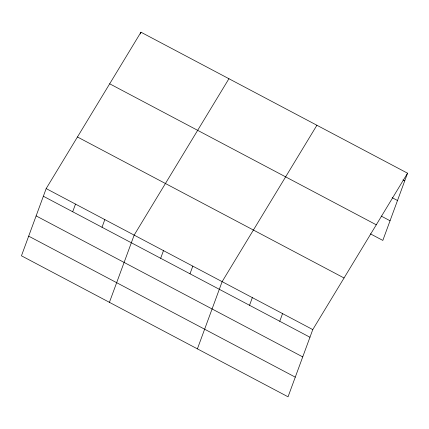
<?xml version="1.0" encoding="UTF-8"?>
<svg xmlns="http://www.w3.org/2000/svg" width="429" height="429" viewBox="0 0 429 429"><rect width="100%" height="100%" fill="white"/><g stroke="black" fill="none" stroke-linecap="round" stroke-linejoin="round"><path stroke-width="0.64" d="M46.176 188.588L21.45 255.802L288.047 396.804L312.773 329.59L407.55 173.198L140.953 32.196L46.176 188.588L312.773 329.59M72.689 211.754L75.504 204.097M140.304 33.966L140.953 32.196M102.016 227.263L104.832 219.61M109.427 302.332L134.154 235.119L228.93 78.727M160.666 258.285L163.481 250.627M189.988 273.793L192.809 266.141M197.404 348.863L222.131 281.649L316.908 125.257M249.528 305.282L252.349 297.629M279.746 321.262L282.561 313.61M407.55 173.198L382.824 240.412L370.377 233.832M402.954 179.912L404.735 180.856M392.17 197.689L397.501 200.509M381.166 216.055L390.052 220.758M109.679 83.805L376.276 224.807M77.456 136.98L344.053 277.981M43.361 196.241L309.958 337.242M36.133 215.9L302.729 356.901M28.679 236.148L295.275 377.15"/></g></svg>
